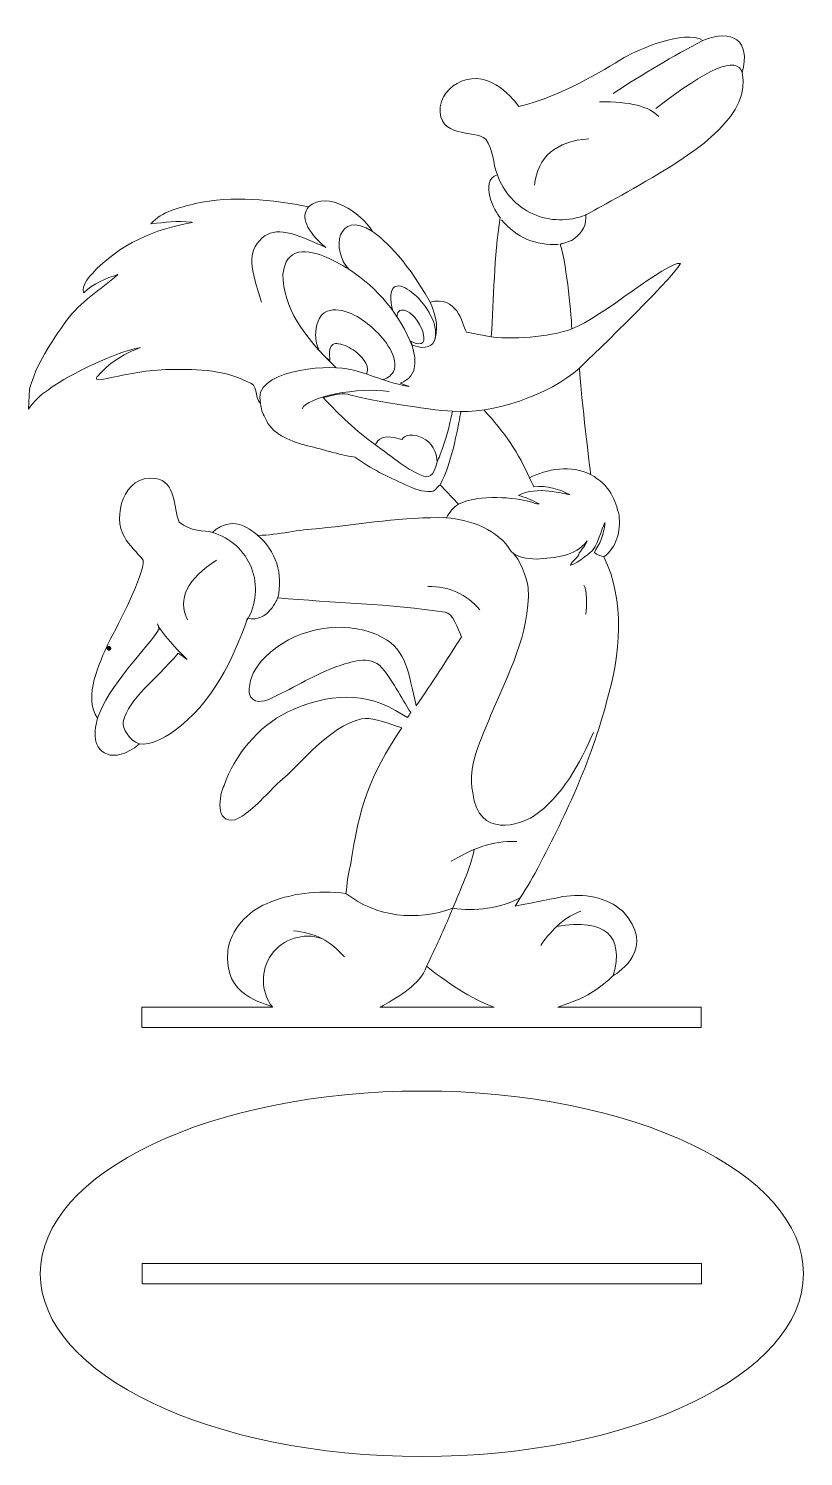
# Model space of a CAD drawing. Header units: millimetres. Extents: x -57 to 57, y -104 to 106.
import ezdxf

# ---------------------------------------------------------------- set-up
doc = ezdxf.new("R2010")
doc.units = ezdxf.units.MM
doc.header["$MEASUREMENT"] = 0
doc.layers.add('Camada 1', color=7, linetype='Continuous')

msp = doc.modelspace()

# ---------------------------------------------------------------- linework, layer by layer
at = {"layer": 'Camada 1', "color": 250, "lineweight": 9}
msp.add_open_spline([(41.9788, 103.9745), (39.1723, 105.5996), (32.5807, 102.6601), (30.4253, 101.4488), (30.4253, 101.4488), (27.072, 99.4712), (21.4317, 95.8349), (14.9052, 94.239), (14.9052, 94.239), (14.9052, 94.239), (11.5512, 99.3705), (7.1502, 98.1791), (7.1502, 98.1791), (5.3642, 97.6767), (3.6925, 96.3373), (3.3438, 94.2047), (3.3438, 94.2047), (2.9621, 89.4328), (8.3959, 90.9058), (10.0468, 89.4578), (10.0468, 89.4578), (11.2253, 87.9412), (11.0581, 85.888), (11.7649, 84.2035), (11.7649, 84.2035), (9.0255, 83.2579), (11.4397, 78.6539), (12.1694, 77.9007), (12.1694, 77.9007), (11.2253, 72.1439), (11.2932, 65.979), (10.8544, 60.353), (10.8544, 60.353), (10.8544, 60.353), (7.2166, 61.0592), (7.2166, 61.0592), (7.2166, 61.0592), (6.5105, 62.4749), (5.8809, 66.4714), (1.8615, 65.4716), (1.8615, 65.4716), (-2.0349, 72.4248), (-5.3353, 74.9383), (-6.581, 75.8474), (-6.581, 75.8474), (-8.3785, 78.7104), (-13.0947, 81.9115), (-16.0134, 79.4958), (-16.0134, 79.4958), (-21.3357, 80.5743), (-27.1403, 81.1703), (-32.6641, 79.959), (-32.6641, 79.959), (-35.0226, 79.3829), (-37.549, 78.8112), (-39.1649, 76.9944), (-39.1649, 76.9944), (-36.9751, 77.196), (-35.4264, 77.4647), (-33.203, 77.2281), (-33.203, 77.2281), (-33.203, 77.2281), (-33.0686, 77.1617), (-33.0686, 77.1617), (-33.0686, 77.1617), (-38.6589, 76.2512), (-43.746, 73.9956), (-47.8218, 69.6496), (-47.8218, 69.6496), (-48.4958, 68.8077), (-49.3041, 67.998), (-49.0682, 66.8552), (-49.0682, 66.8552), (-49.0682, 66.8552), (-48.9668, 66.8552), (-48.9668, 66.8552), (-48.9668, 66.8552), (-47.6203, 68.2689), (-45.7671, 68.9778), (-44.0154, 69.5146), (-44.0154, 69.5146), (-46.5761, 67.3255), (-49.5392, 65.5059), (-51.5939, 62.7437), (-51.5939, 62.7437), (-53.8173, 59.5426), (-56.0407, 56.3444), (-57.0184, 52.6388), (-57.0184, 52.6388), (-57.0184, 52.6388), (-57.1527, 49.7093), (-57.1527, 49.7093), (-57.1527, 49.7093), (-56.378, 50.9199), (-55.4354, 51.7969), (-54.2211, 52.5723), (-54.2211, 52.5723), (-52.3365, 54.0917), (-45.2454, 57.9131), (-40.6821, 58.8043), (-40.6821, 58.8043), (-42.8705, 57.9274), (-45.026, 56.8168), (-46.7105, 54.8643), (-46.7105, 54.8643), (-46.8777, 54.5941), (-47.3158, 54.4262), (-47.1143, 54.0867), (-47.1143, 54.0867), (-47.1143, 54.0867), (-46.138, 54.121), (-46.138, 54.121), (-46.138, 54.121), (-43.2078, 54.7271), (-40.1083, 55.436), (-37.043, 55.5368), (-37.043, 55.5368), (-33.0686, 55.6376), (-28.6555, 55.6719), (-24.9841, 53.7172), (-24.9841, 53.7172), (-23.3003, 53.515), (-24.0072, 51.4967), (-23.0652, 50.5512), (-23.0652, 50.5512), (-22.963, 49.81), (-22.7958, 49.1375), (-22.3905, 48.4629), (-22.3905, 48.4629), (-21.4479, 46.0379), (-18.8207, 45.1296), (-16.6302, 44.4549), (-16.6302, 44.4549), (-14.1374, 43.8832), (-11.6124, 43.007), (-9.1875, 42.6696), (-9.1875, 42.6696), (-6.8626, 40.9537), (-4.3026, 39.7394), (-1.7434, 38.5945), (-1.7434, 38.5945), (-0.5305, 38.0878), (0.7502, 37.4474), (2.0981, 37.6175), (2.0981, 37.6175), (2.7034, 37.6175), (2.9057, 38.3236), (3.3438, 38.5945), (3.3438, 38.5945), (3.3438, 38.5945), (6.0388, 35.7286), (6.0388, 35.7286), (6.0388, 35.7286), (5.2977, 35.2612), (4.6574, 34.4829), (4.2864, 33.744), (4.2864, 33.744), (-2.0114, 33.8776), (-8.2777, 32.8334), (-14.4068, 32.1588), (-14.4068, 32.1588), (-17.5071, 32.0259), (-20.303, 31.1832), (-23.469, 31.1489), (-23.469, 31.1489), (-23.469, 31.1489), (-24.2187, 31.9322), (-25.5902, 32.5576), (-25.5902, 32.5576), (-26.9602, 33.1829), (-28.6162, 32.9271), (-30.1327, 31.5828), (-30.1327, 31.5828), (-31.3391, 31.9472), (-33.3038, 31.6364), (-35.0226, 33.1043), (-35.0226, 33.1043), (-35.966, 35.3248), (-35.3463, 39.0033), (-38.5595, 39.535), (-38.5595, 39.535), (-43.2414, 40.1704), (-44.8402, 33.7983), (-43.0728, 30.9131), (-43.0728, 30.9131), (-42.3424, 29.6445), (-41.2482, 28.6919), (-40.2941, 27.4855), (-40.2941, 27.4855), (-40.2376, 25.127), (-43.7124, 18.587), (-45.4977, 15.15), (-45.4977, 15.15), (-46.5761, 12.7251), (-49.2476, 7.3007), (-47.0021, 4.2425), (-47.0021, 4.2425), (-47.2272, 3.4006), (-48.2649, -0.137), (-45.5313, -1.0511), (-45.5313, -1.0511), (-44.5879, -1.4549), (-42.7354, -1.174), (-40.8651, 0.4562), (-40.8651, 0.4562), (-39.147, 0.2539), (-37.4303, 1.2094), (-35.7973, 2.3172), (-35.7973, 2.3172), (-30.0369, 6.5274), (-27.1403, 12.8259), (-24.9513, 18.9564), (-24.9513, 18.9564), (-21.9782, 18.186), (-20.5252, 21.9753), (-20.5252, 21.9753), (-20.5252, 21.9753), (-12.4629, 21.1748), (-3.9317, 21.1134), (4.0849, 19.8334), (4.0849, 19.8334), (5.2362, 19.764), (5.9095, 17.3784), (6.5105, 16.1942), (6.5105, 16.1942), (4.2864, 12.7916), (2.1645, 9.4233), (-0.1596, 6.0893), (-0.1596, 6.0893), (-1.361, 10.9792), (-1.5411, 14.2045), (-5.0766, 16.0934), (-5.0766, 16.0934), (-9.7592, 18.7206), (-16.4287, 17.7772), (-20.6389, 14.7119), (-20.6389, 14.7119), (-21.9524, 13.7021), (-24.9119, 11.4273), (-24.7147, 7.9753), (-24.7147, 7.9753), (-24.3774, 6.1779), (-22.3905, 6.7639), (-21.8524, 6.9976), (-21.8524, 6.9976), (-18.6184, 8.5149), (-15.5532, 10.3688), (-12.2528, 11.7131), (-12.2528, 11.7131), (-10.2316, 12.3185), (-7.5694, 13.567), (-5.549, 12.0505), (-5.549, 12.0505), (-3.6952, 9.9622), (-2.3844, 7.3207), (-0.9701, 5.0651), (-0.9701, 5.0651), (-1.1566, 4.7743), (-1.1916, 4.6463), (-1.4267, 4.3412), (-1.4267, 4.3412), (-1.4267, 4.3412), (-3.1906, 5.3803), (-3.1906, 5.3803), (-3.1906, 5.3803), (-8.6036, 8.5907), (-14.509, 7.335), (-19.123, 5.1438), (-19.123, 5.1438), (-23.469, 2.9897), (-26.8702, -1.2527), (-28.4203, -5.6329), (-28.4203, -5.6329), (-29.0936, -6.9794), (-29.8518, -11.3919), (-26.7694, -10.685), (-26.7694, -10.685), (-24.8491, -9.811), (-23.8728, -8.6982), (-20.5374, -5.3649), (-20.5374, -5.3649), (-16.6645, -2.0602), (-13.2619, 2.7875), (-8.2098, 4.1689), (-8.2098, 4.1689), (-6.7954, 4.3362), (-5.3661, 3.8981), (-2.2758, 2.8196), (-2.2758, 2.8196), (-7.1606, -4.4216), (-8.51, -8.6325), (-9.8236, -17.4245), (-9.8236, -17.4245), (-10.2281, -18.7367), (-10.3281, -20.1525), (-10.4982, -21.5318), (-10.4982, -21.5318), (-14.6062, -21.0615), (-18.7164, -21.4968), (-22.1861, -23.0484), (-22.1861, -23.0484), (-24.947, -24.1268), (-27.4734, -26.9555), (-27.8436, -29.92), (-27.8436, -29.92), (-28.6269, -36.7917), (-22.3548, -37.5993), (-21.3092, -38.2397), (-21.3092, -38.2397), (-21.2981, -38.2537), (-21.2866, -38.2667), (-21.2754, -38.2805), (-21.2754, -38.2805), (-21.2754, -38.2805), (-40.4963, -38.2805), (-40.4963, -38.2805), (-40.4963, -38.2805), (-40.4963, -38.2805), (-40.4963, -41.2805), (-40.4963, -41.2805), (-40.4963, -41.2805), (-40.4963, -41.2805), (41.7363, -41.2805), (41.7363, -41.2805), (41.7363, -41.2805), (41.7363, -41.2805), (41.7363, -38.2805), (41.7363, -38.2805), (41.7363, -38.2805), (41.7363, -38.2805), (20.6302, -38.2805), (20.6302, -38.2805), (20.6302, -38.2805), (21.3721, -38.0175), (22.0784, -37.7365), (22.7789, -37.4957), (22.7789, -37.4957), (24.8007, -36.7395), (26.9054, -35.5181), (28.8086, -33.5906), (28.8086, -33.5906), (29.647, -33.2111), (35.2008, -29.4541), (30.1901, -24.1504), (30.1901, -24.1504), (27.866, -22.0628), (24.379, -21.4968), (21.3974, -22.0035), (21.3974, -22.0035), (18.6287, -22.5802), (16.7834, -22.9197), (14.3585, -23.3928), (14.3585, -23.3928), (15.4355, -21.7083), (16.3124, -20.2854), (17.323, -18.5666), (17.323, -18.5666), (21.6003, -10.417), (25.5747, -2.1296), (27.866, 6.8304), (27.866, 6.8304), (29.8528, 13.3969), (30.5603, 21.7194), (27.4272, 27.9829), (27.4272, 27.9829), (29.3132, 29.3637), (29.8942, 31.7843), (29.6505, 34.1134), (29.6505, 34.1134), (29.146, 36.2704), (28.3162, 38.5852), (25.4739, 40.0818), (25.4739, 40.0818), (25.3803, 40.983), (24.1267, 50.9893), (23.8244, 55.7705), (23.8244, 55.7705), (23.8244, 55.7705), (37.3755, 68.6627), (38.6784, 71.1641), (38.6784, 71.1641), (36.6459, 71.4692), (27.0963, 63.1617), (22.7124, 61.5323), (22.7124, 61.5323), (22.6102, 64.2845), (21.7683, 71.9738), (20.9936, 73.9613), (20.9936, 73.9613), (21.6675, 74.2665), (22.5437, 74.3301), (23.1498, 74.8718), (23.1498, 74.8718), (24.2275, 75.7137), (24.9015, 76.8565), (24.7671, 78.3066), (24.7671, 78.3066), (24.7671, 78.3066), (29.5362, 80.8602), (34.549, 83.7875), (34.549, 83.7875), (41.4843, 87.8355), (49.1521, 93.2299), (47.7392, 99.2568), (47.7392, 99.2568), (49.1092, 103.9745), (46.2455, 105.7133), (41.9788, 103.9745)], degree=3, knots=[0, 0, 0, 0, 0.00970874, 0.00970874, 0.00970874, 0.00970874, 0.01941748, 0.01941748, 0.01941748, 0.01941748, 0.02912621, 0.02912621, 0.02912621, 0.02912621, 0.03883495, 0.03883495, 0.03883495, 0.03883495, 0.04854369, 0.04854369, 0.04854369, 0.04854369, 0.05825243, 0.05825243, 0.05825243, 0.05825243, 0.06796117, 0.06796117, 0.06796117, 0.06796117, 0.0776699, 0.0776699, 0.0776699, 0.0776699, 0.08737864, 0.08737864, 0.08737864, 0.08737864, 0.09708738, 0.09708738, 0.09708738, 0.09708738, 0.10679612, 0.10679612, 0.10679612, 0.10679612, 0.11650485, 0.11650485, 0.11650485, 0.11650485, 0.12621359, 0.12621359, 0.12621359, 0.12621359, 0.13592233, 0.13592233, 0.13592233, 0.13592233, 0.14563107, 0.14563107, 0.14563107, 0.14563107, 0.15533981, 0.15533981, 0.15533981, 0.15533981, 0.16504854, 0.16504854, 0.16504854, 0.16504854, 0.17475728, 0.17475728, 0.17475728, 0.17475728, 0.18446602, 0.18446602, 0.18446602, 0.18446602, 0.19417476, 0.19417476, 0.19417476, 0.19417476, 0.2038835, 0.2038835, 0.2038835, 0.2038835, 0.21359223, 0.21359223, 0.21359223, 0.21359223, 0.22330097, 0.22330097, 0.22330097, 0.22330097, 0.23300971, 0.23300971, 0.23300971, 0.23300971, 0.24271845, 0.24271845, 0.24271845, 0.24271845, 0.25242718, 0.25242718, 0.25242718, 0.25242718, 0.26213592, 0.26213592, 0.26213592, 0.26213592, 0.27184466, 0.27184466, 0.27184466, 0.27184466, 0.2815534, 0.2815534, 0.2815534, 0.2815534, 0.29126214, 0.29126214, 0.29126214, 0.29126214, 0.30097087, 0.30097087, 0.30097087, 0.30097087, 0.31067961, 0.31067961, 0.31067961, 0.31067961, 0.32038835, 0.32038835, 0.32038835, 0.32038835, 0.33009709, 0.33009709, 0.33009709, 0.33009709, 0.33980583, 0.33980583, 0.33980583, 0.33980583, 0.34951456, 0.34951456, 0.34951456, 0.34951456, 0.3592233, 0.3592233, 0.3592233, 0.3592233, 0.36893204, 0.36893204, 0.36893204, 0.36893204, 0.37864078, 0.37864078, 0.37864078, 0.37864078, 0.38834951, 0.38834951, 0.38834951, 0.38834951, 0.39805825, 0.39805825, 0.39805825, 0.39805825, 0.40776699, 0.40776699, 0.40776699, 0.40776699, 0.41747573, 0.41747573, 0.41747573, 0.41747573, 0.42718447, 0.42718447, 0.42718447, 0.42718447, 0.4368932, 0.4368932, 0.4368932, 0.4368932, 0.44660194, 0.44660194, 0.44660194, 0.44660194, 0.45631068, 0.45631068, 0.45631068, 0.45631068, 0.46601942, 0.46601942, 0.46601942, 0.46601942, 0.47572816, 0.47572816, 0.47572816, 0.47572816, 0.48543689, 0.48543689, 0.48543689, 0.48543689, 0.49514563, 0.49514563, 0.49514563, 0.49514563, 0.50485437, 0.50485437, 0.50485437, 0.50485437, 0.51456311, 0.51456311, 0.51456311, 0.51456311, 0.52427184, 0.52427184, 0.52427184, 0.52427184, 0.53398058, 0.53398058, 0.53398058, 0.53398058, 0.54368932, 0.54368932, 0.54368932, 0.54368932, 0.55339806, 0.55339806, 0.55339806, 0.55339806, 0.5631068, 0.5631068, 0.5631068, 0.5631068, 0.57281553, 0.57281553, 0.57281553, 0.57281553, 0.58252427, 0.58252427, 0.58252427, 0.58252427, 0.59223301, 0.59223301, 0.59223301, 0.59223301, 0.60194175, 0.60194175, 0.60194175, 0.60194175, 0.61165049, 0.61165049, 0.61165049, 0.61165049, 0.62135922, 0.62135922, 0.62135922, 0.62135922, 0.63106796, 0.63106796, 0.63106796, 0.63106796, 0.6407767, 0.6407767, 0.6407767, 0.6407767, 0.65048544, 0.65048544, 0.65048544, 0.65048544, 0.66019417, 0.66019417, 0.66019417, 0.66019417, 0.66990291, 0.66990291, 0.66990291, 0.66990291, 0.67961165, 0.67961165, 0.67961165, 0.67961165, 0.68932039, 0.68932039, 0.68932039, 0.68932039, 0.69902913, 0.69902913, 0.69902913, 0.69902913, 0.70873786, 0.70873786, 0.70873786, 0.70873786, 0.7184466, 0.7184466, 0.7184466, 0.7184466, 0.72815534, 0.72815534, 0.72815534, 0.72815534, 0.73786408, 0.73786408, 0.73786408, 0.73786408, 0.74757282, 0.74757282, 0.74757282, 0.74757282, 0.75728155, 0.75728155, 0.75728155, 0.75728155, 0.76699029, 0.76699029, 0.76699029, 0.76699029, 0.77669903, 0.77669903, 0.77669903, 0.77669903, 0.78640777, 0.78640777, 0.78640777, 0.78640777, 0.7961165, 0.7961165, 0.7961165, 0.7961165, 0.80582524, 0.80582524, 0.80582524, 0.80582524, 0.81553398, 0.81553398, 0.81553398, 0.81553398, 0.82524272, 0.82524272, 0.82524272, 0.82524272, 0.83495146, 0.83495146, 0.83495146, 0.83495146, 0.84466019, 0.84466019, 0.84466019, 0.84466019, 0.85436893, 0.85436893, 0.85436893, 0.85436893, 0.86407767, 0.86407767, 0.86407767, 0.86407767, 0.87378641, 0.87378641, 0.87378641, 0.87378641, 0.88349515, 0.88349515, 0.88349515, 0.88349515, 0.89320388, 0.89320388, 0.89320388, 0.89320388, 0.90291262, 0.90291262, 0.90291262, 0.90291262, 0.91262136, 0.91262136, 0.91262136, 0.91262136, 0.9223301, 0.9223301, 0.9223301, 0.9223301, 0.93203883, 0.93203883, 0.93203883, 0.93203883, 0.94174757, 0.94174757, 0.94174757, 0.94174757, 0.95145631, 0.95145631, 0.95145631, 0.95145631, 0.96116505, 0.96116505, 0.96116505, 0.96116505, 0.97087379, 0.97087379, 0.97087379, 0.97087379, 0.98058252, 0.98058252, 0.98058252, 0.98058252, 1, 1, 1, 1], dxfattribs=at)
at = {"layer": 'Camada 1', "color": 240, "lineweight": 9}
for points in [[(28.7744, 96.1599), (33.1955, 99.043), (37.5972, 101.648), (41.9789, 103.9743)], [(35.0737, 93.9337), (42.7486, 99.9556), (46.9703, 101.7295), (47.7393, 99.2566)], [(26.7876, 94.9457), (31.2451, 94.9857), (34.1417, 94.256), (35.4775, 92.7573)], [(17.2209, 82.6524), (17.7054, 86.8662), (20.3662, 89.1453), (25.2039, 89.4898)], [(12.3703, 77.5653), (14.6373, 74.9488), (17.4217, 73.7474), (20.7242, 73.9611)], [(-10.0629, 70.322), (-5.7291, 67.4625), (-2.6138, 63.6611), (-0.7163, 58.917)], [(1.8615, 65.4716), (2.9031, 63.2294), (3.1025, 61.3038), (2.4597, 59.6947)], [(22.7124, 61.5323), (20.3239, 60.5624), (14.9431, 59.8549), (10.8544, 60.353)], [(5.1619, 49.4062), (10.9751, 48.9131), (19.3763, 51.7647), (23.8244, 55.7705)], [(-16.9368, 49.7879), (-16.285, 51.4945), (-8.6036, 53.0547), (-4.134, 52.3043)], [(3.3438, 38.5945), (5.1126, 41.6584), (6.171, 48.1484), (6.3797, 49.2805)], [(9.7781, 49.6097), (12.8084, 46.3665), (15.0368, 43.0282), (16.4633, 39.5941)], [(-23.4689, 31.1487), (-20.8082, 28.9096), (-19.6647, 25.3448), (-20.5252, 21.975)], [(-29.5316, 27.4781), (-33.8333, 24.7594), (-35.2591, 21.8399), (-33.809, 18.7203)], [(1.5586, 23.6367), (4.701, 23.6602), (7.2382, 22.516), (9.1707, 20.2026)], [(24.4977, 23.8413), (24.9258, 23.1524), (24.9694, 20.7124), (24.7671, 19.5625)], [(4.9604, -16.7842), (7.857, -15.1318), (10.9559, -13.6817), (14.6279, -13.9183)], [(5.1977, -23.7254), (6.3269, -20.9024), (7.8142, -17.845), (8.3516, -15.0778)], [(-10.4982, -21.5318), (-6.0493, -25.0173), (-0.0395, -25.6677), (5.1977, -23.7251)], [(18.1305, -29.2124), (19.9158, -26.5695), (21.8912, -24.8857), (24.0581, -24.1603)], [(-18.2283, -27.0439), (-15.1795, -27.2676), (-12.6759, -28.5476), (-10.7177, -30.8825)], [(28.8087, -33.5909), (30.4325, -27.6734), (27.6588, -25.2699), (20.4891, -26.3819)]]:
    msp.add_open_spline(points, degree=3, dxfattribs=at)
for points, knots in [([(11.765, 84.2033), (12.6405, 81.6468), (14.5322, 79.5642), (16.9936, 78.4486), (16.9936, 78.4486), (19.4542, 77.3323), (22.2672, 77.2808), (24.7672, 78.3064)], [0, 0, 0, 0, 0.33333333, 0.33333333, 0.33333333, 0.33333333, 1, 1, 1, 1]), ([(-6.581, 75.8474), (-11.8247, 79.26), (-12.7009, 72.9858), (-10.063, 70.3222), (-10.063, 70.3222), (-12.3864, 71.6365), (-15.3388, 73.4339), (-17.9109, 72.6806), (-17.9109, 72.6806), (-19.1909, 72.1439), (-19.629, 70.7946), (-19.7634, 69.5489), (-19.7634, 69.5489), (-19.6955, 64.6297), (-16.8789, 60.5181), (-11.9162, 55.8155)], [0, 0, 0, 0, 0.2, 0.2, 0.2, 0.2, 0.4, 0.4, 0.4, 0.4, 0.6, 0.6, 0.6, 0.6, 1, 1, 1, 1]), ([(-22.8951, 65.4714), (-24.4831, 70.467), (-25.182, 72.7347), (-22.8, 74.9109), (-22.8, 74.9109), (-20.9068, 76.6405), (-18.091, 75.6921), (-13.4641, 73.488)], [0, 0, 0, 0, 0.33333333, 0.33333333, 0.33333333, 0.33333333, 1, 1, 1, 1]), ([(-2.9673, 63.2668), (-2.9961, 63.546), (-3.002, 64.4092), (-1.9449, 64.2602), (-1.9449, 64.2602), (0.2671, 63.945), (2.7935, 57.7159), (-0.9343, 59.7148), (-0.9343, 59.7148), (-0.88, 59.5233), (-0.8257, 59.331), (-0.7742, 59.1388), (-0.7742, 59.1388), (3.5239, 57.6022), (3.0093, 61.7145), (1.9516, 63.4969), (1.9516, 63.4969), (0.8138, 65.7968), (-1.6419, 68.0445), (-2.989, 67.8301), (-2.989, 67.8301), (-4.0914, 67.8231), (-4.0857, 65.5612), (-3.582, 64.1632)], [0, 0, 0, 0, 0.14285714, 0.14285714, 0.14285714, 0.14285714, 0.28571429, 0.28571429, 0.28571429, 0.28571429, 0.42857143, 0.42857143, 0.42857143, 0.42857143, 0.57142857, 0.57142857, 0.57142857, 0.57142857, 0.71428571, 0.71428571, 0.71428571, 0.71428571, 1, 1, 1, 1]), ([(-14.3833, 58.305), (-14.7789, 58.9967), (-14.9385, 59.8645), (-14.951, 60.6125), (-14.951, 60.6125), (-14.9718, 61.852), (-14.5728, 63.6469), (-13.2484, 64.1138), (-13.2484, 64.1138), (-11.073, 64.9607), (-8.2409, 63.1339), (-6.6765, 61.757), (-6.6765, 61.757), (-5.2162, 60.4717), (-2.8287, 57.7306), (-3.3549, 55.5971), (-3.3549, 55.5971), (-3.3549, 55.5971), (-3.3605, 55.5744), (-3.3605, 55.5744), (-3.3605, 55.5744), (-3.3605, 55.5744), (-3.3682, 55.5523), (-3.3682, 55.5523), (-3.3682, 55.5523), (-3.6373, 54.7801), (-4.3389, 54.2619), (-5.1115, 54.0631)], [0, 0, 0, 0, 0.125, 0.125, 0.125, 0.125, 0.25, 0.25, 0.25, 0.25, 0.375, 0.375, 0.375, 0.375, 0.5, 0.5, 0.5, 0.5, 0.625, 0.625, 0.625, 0.625, 0.75, 0.75, 0.75, 0.75, 1, 1, 1, 1]), ([(-0.7164, 58.9172), (-0.3268, 57.4157), (0.3414, 54.5591), (-2.5174, 53.55), (-2.5174, 53.55), (-2.1136, 53.4142), (-1.7098, 53.2126), (-1.2717, 53.1119), (-1.2717, 53.1119), (-1.2717, 53.1119), (-1.2717, 53.0425), (-1.2717, 53.0425), (-1.2717, 53.0425), (-5.4904, 53.8959), (-7.588, 55.1652), (-10.3817, 55.6676), (-10.3817, 55.6676), (-13.5628, 56.24), (-24.4088, 55.4839), (-23.0652, 50.5512)], [0, 0, 0, 0, 0.16666667, 0.16666667, 0.16666667, 0.16666667, 0.33333333, 0.33333333, 0.33333333, 0.33333333, 0.5, 0.5, 0.5, 0.5, 0.66666667, 0.66666667, 0.66666667, 0.66666667, 1, 1, 1, 1]), ([(-7.4733, 54.8717), (-7.4733, 54.8717), (-7.3867, 55.141), (-7.3867, 55.141), (-7.3867, 55.141), (-7.0214, 56.2763), (-8.3564, 57.6382), (-9.1631, 58.245), (-9.1631, 58.245), (-9.8336, 58.7493), (-10.7432, 59.2379), (-11.5861, 59.3422), (-11.5861, 59.3422), (-11.5861, 59.3422), (-11.6091, 59.345), (-11.6091, 59.345), (-11.6091, 59.345), (-11.6091, 59.345), (-11.6317, 59.35), (-11.6317, 59.35), (-11.6317, 59.35), (-11.8733, 59.4029), (-12.2018, 59.3476), (-12.4135, 59.2227), (-12.4135, 59.2227), (-12.8518, 58.9644), (-12.9269, 58.3939), (-12.9138, 57.9315), (-12.9138, 57.9315), (-12.9138, 57.9315), (-12.8838, 56.8732), (-12.8838, 56.8732), (-12.8838, 56.8732), (-12.8838, 56.8732), (-13.4116, 57.2828), (-13.4116, 57.2828)], [0, 0, 0, 0, 0.1, 0.1, 0.1, 0.1, 0.2, 0.2, 0.2, 0.2, 0.3, 0.3, 0.3, 0.3, 0.4, 0.4, 0.4, 0.4, 0.5, 0.5, 0.5, 0.5, 0.6, 0.6, 0.6, 0.6, 0.7, 0.7, 0.7, 0.7, 0.8, 0.8, 0.8, 0.8, 1, 1, 1, 1]), ([(-10.2388, 51.9248), (-8.2098, 51.2008), (1.7943, 49.5756), (5.1619, 49.4062), (5.1619, 49.4062), (4.2328, 44.7308), (2.9057, 41.9285), (2.9057, 41.9285), (2.9057, 41.9285), (2.8492, 43.4008), (2.1974, 44.8237), (0.7166, 45.4984), (0.7166, 45.4984), (-1.4732, 46.4882), (-2.0457, 45.464), (-2.2808, 45.2625), (-2.2808, 45.2625), (-5.6834, 46.4296), (-6.1551, 44.4892), (-6.1551, 44.4892), (-6.1551, 44.4892), (-9.0188, 46.4417), (-11.4437, 48.8667), (-13.8344, 51.4274), (-13.8344, 51.4274), (-12.3078, 51.7626), (-11.4695, 52.0727), (-10.2388, 51.9248)], [0, 0, 0, 0, 0.125, 0.125, 0.125, 0.125, 0.25, 0.25, 0.25, 0.25, 0.375, 0.375, 0.375, 0.375, 0.5, 0.5, 0.5, 0.5, 0.625, 0.625, 0.625, 0.625, 0.75, 0.75, 0.75, 0.75, 1, 1, 1, 1]), ([(2.9057, 41.9285), (2.6369, 41.1738), (2.4347, 39.6458), (1.1711, 39.7687), (1.1711, 39.7687), (-1.5082, 40.6985), (-3.505, 42.5853), (-6.4224, 44.6736)], [0, 0, 0, 0, 0.33333333, 0.33333333, 0.33333333, 0.33333333, 1, 1, 1, 1]), ([(6.0388, 35.7286), (9.0962, 37.2452), (14.5521, 36.6827), (16.446, 36.1353), (16.446, 36.1353), (16.9177, 35.9995), (17.4573, 35.6972), (17.9283, 35.7629), (17.9283, 35.7629), (16.9856, 36.2704), (15.9415, 36.7749), (14.863, 37.0093), (14.863, 37.0093), (17.4745, 38.5009), (21.6675, 37.2109), (22.4079, 37.1473), (22.4079, 37.1473), (20.9264, 37.8855), (19.0068, 38.5602), (17.12, 38.2893), (17.12, 38.2893), (16.9513, 38.7625), (16.7012, 39.1291), (16.4632, 39.5944), (16.4632, 39.5944), (19.0032, 40.9494), (22.6795, 41.5847), (25.4739, 40.0818)], [0, 0, 0, 0, 0.125, 0.125, 0.125, 0.125, 0.25, 0.25, 0.25, 0.25, 0.375, 0.375, 0.375, 0.375, 0.5, 0.5, 0.5, 0.5, 0.625, 0.625, 0.625, 0.625, 0.75, 0.75, 0.75, 0.75, 1, 1, 1, 1]), ([(27.4272, 27.9829), (27.0898, 28.0472), (26.2829, 28.3202), (26.0464, 28.6233), (26.0464, 28.6233), (26.2479, 29.2286), (26.8547, 29.8346), (27.0234, 30.5436), (27.0234, 30.5436), (27.2585, 31.3512), (27.5615, 32.1245), (27.5615, 33.035), (27.5615, 33.035), (26.9562, 31.7893), (26.8633, 30.5851), (25.7434, 28.9284), (25.7434, 28.9284), (25.7434, 28.9284), (23.6208, 26.9638), (22.5094, 26.7715), (22.5094, 26.7715), (22.7453, 27.4783), (23.6886, 27.7806), (23.7894, 28.5882), (23.7894, 28.5882), (24.2611, 29.13), (24.6992, 29.7682), (24.9694, 30.3413), (24.9694, 30.3413), (23.1841, 27.9829), (20.2525, 27.8843), (17.4902, 27.6477), (17.4902, 27.6477), (16.1101, 27.712), (14.7287, 27.8843), (13.786, 28.7905), (13.786, 28.7905), (12.0007, 31.9251), (7.7898, 33.4731), (4.2864, 33.744)], [0, 0, 0, 0, 0.09090909, 0.09090909, 0.09090909, 0.09090909, 0.18181818, 0.18181818, 0.18181818, 0.18181818, 0.27272727, 0.27272727, 0.27272727, 0.27272727, 0.36363636, 0.36363636, 0.36363636, 0.36363636, 0.45454545, 0.45454545, 0.45454545, 0.45454545, 0.54545455, 0.54545455, 0.54545455, 0.54545455, 0.63636364, 0.63636364, 0.63636364, 0.63636364, 0.72727273, 0.72727273, 0.72727273, 0.72727273, 0.81818182, 0.81818182, 0.81818182, 0.81818182, 1, 1, 1, 1]), ([(-30.1327, 31.5825), (-27.5062, 30.8292), (-25.3822, 28.8924), (-24.3902, 26.3467), (-24.3902, 26.3467), (-23.3989, 23.801), (-23.6526, 20.938), (-25.077, 18.6067)], [0, 0, 0, 0, 0.33333333, 0.33333333, 0.33333333, 0.33333333, 1, 1, 1, 1]), ([(25.912, 2.15), (23.8902, -2.3654), (21.3974, -7.2503), (17.0199, -10.2148), (17.0199, -10.2148), (15.2668, -11.3576), (8.884, -13.5831), (8.16, -6.7114), (8.16, -6.7114), (7.2845, -2.5327), (9.44, 1.1037), (10.8215, 4.74), (10.8215, 4.74), (13.28, 10.7033), (16.5818, 16.5637), (16.3124, 23.4375), (16.3124, 23.4375), (16.1437, 24.9198), (14.9731, 27.8007), (14.0176, 28.5889)], [0, 0, 0, 0, 0.16666667, 0.16666667, 0.16666667, 0.16666667, 0.33333333, 0.33333333, 0.33333333, 0.33333333, 0.5, 0.5, 0.5, 0.5, 0.66666667, 0.66666667, 0.66666667, 0.66666667, 1, 1, 1, 1]), ([(-40.8651, 0.4562), (-42.4438, 1.0222), (-43.3351, 2.746), (-43.24, 3.7187), (-43.24, 3.7187), (-42.3345, 7.3143), (-38.6267, 9.6434), (-35.1598, 13.8129), (-35.1598, 13.8129), (-35.1255, 13.8536), (-33.8734, 12.8559), (-33.8383, 12.8981), (-33.8383, 12.8981), (-34.5409, 13.4891), (-37.4761, 16.5608), (-38.2086, 18.1124), (-38.2086, 18.1124), (-38.2344, 18.0331), (-37.9142, 17.4349), (-37.9528, 17.3734), (-37.9528, 17.3734), (-39.6123, 14.6862), (-45.6513, 8.7515), (-47.0021, 4.2425)], [0, 0, 0, 0, 0.14285714, 0.14285714, 0.14285714, 0.14285714, 0.28571429, 0.28571429, 0.28571429, 0.28571429, 0.42857143, 0.42857143, 0.42857143, 0.42857143, 0.57142857, 0.57142857, 0.57142857, 0.57142857, 0.71428571, 0.71428571, 0.71428571, 0.71428571, 1, 1, 1, 1]), ([(-45.3314, 14.7782), (-45.2897, 14.7782), (-45.249, 14.7675), (-45.2093, 14.746), (-45.2093, 14.746), (-45.1696, 14.7247), (-45.1386, 14.694), (-45.1164, 14.6542), (-45.1164, 14.6542), (-45.0943, 14.6143), (-45.0832, 14.5728), (-45.0832, 14.5296), (-45.0832, 14.5296), (-45.0832, 14.4868), (-45.0941, 14.4455), (-45.116, 14.4061), (-45.116, 14.4061), (-45.1378, 14.3665), (-45.1684, 14.3358), (-45.2078, 14.314), (-45.2078, 14.314), (-45.2472, 14.2921), (-45.2885, 14.2812), (-45.3314, 14.2812), (-45.3314, 14.2812), (-45.3745, 14.2812), (-45.4157, 14.2921), (-45.4552, 14.314), (-45.4552, 14.314), (-45.4946, 14.3358), (-45.5253, 14.3665), (-45.5472, 14.4061), (-45.5472, 14.4061), (-45.5691, 14.4455), (-45.5801, 14.4868), (-45.5801, 14.5296), (-45.5801, 14.5296), (-45.5801, 14.5728), (-45.569, 14.6143), (-45.5467, 14.6542), (-45.5467, 14.6542), (-45.5244, 14.694), (-45.4934, 14.7247), (-45.4537, 14.746), (-45.4537, 14.746), (-45.4139, 14.7675), (-45.3732, 14.7782), (-45.3314, 14.7782)], [0, 0, 0, 0, 0.07692308, 0.07692308, 0.07692308, 0.07692308, 0.15384615, 0.15384615, 0.15384615, 0.15384615, 0.23076923, 0.23076923, 0.23076923, 0.23076923, 0.30769231, 0.30769231, 0.30769231, 0.30769231, 0.38461538, 0.38461538, 0.38461538, 0.38461538, 0.46153846, 0.46153846, 0.46153846, 0.46153846, 0.53846154, 0.53846154, 0.53846154, 0.53846154, 0.61538462, 0.61538462, 0.61538462, 0.61538462, 0.69230769, 0.69230769, 0.69230769, 0.69230769, 0.76923077, 0.76923077, 0.76923077, 0.76923077, 0.84615385, 0.84615385, 0.84615385, 0.84615385, 1, 1, 1, 1]), ([(-45.3314, 14.7371), (-45.3664, 14.7371), (-45.4004, 14.7281), (-45.4335, 14.7102), (-45.4335, 14.7102), (-45.4665, 14.6923), (-45.4924, 14.6667), (-45.511, 14.6334), (-45.511, 14.6334), (-45.5297, 14.6002), (-45.539, 14.5656), (-45.539, 14.5296), (-45.539, 14.5296), (-45.539, 14.4937), (-45.5298, 14.4595), (-45.5115, 14.4267), (-45.5115, 14.4267), (-45.4931, 14.3938), (-45.4675, 14.3682), (-45.4346, 14.3499), (-45.4346, 14.3499), (-45.4017, 14.3316), (-45.3673, 14.3224), (-45.3314, 14.3224), (-45.3314, 14.3224), (-45.2957, 14.3224), (-45.2613, 14.3316), (-45.2284, 14.3499), (-45.2284, 14.3499), (-45.1954, 14.3682), (-45.1698, 14.3938), (-45.1516, 14.4267), (-45.1516, 14.4267), (-45.1334, 14.4595), (-45.1243, 14.4937), (-45.1243, 14.5296), (-45.1243, 14.5296), (-45.1243, 14.5656), (-45.1336, 14.6002), (-45.1522, 14.6334), (-45.1522, 14.6334), (-45.1707, 14.6667), (-45.1966, 14.6923), (-45.2297, 14.7102), (-45.2297, 14.7102), (-45.2629, 14.7281), (-45.2968, 14.7371), (-45.3314, 14.7371)], [0, 0, 0, 0, 0.07692308, 0.07692308, 0.07692308, 0.07692308, 0.15384615, 0.15384615, 0.15384615, 0.15384615, 0.23076923, 0.23076923, 0.23076923, 0.23076923, 0.30769231, 0.30769231, 0.30769231, 0.30769231, 0.38461538, 0.38461538, 0.38461538, 0.38461538, 0.46153846, 0.46153846, 0.46153846, 0.46153846, 0.53846154, 0.53846154, 0.53846154, 0.53846154, 0.61538462, 0.61538462, 0.61538462, 0.61538462, 0.69230769, 0.69230769, 0.69230769, 0.69230769, 0.76923077, 0.76923077, 0.76923077, 0.76923077, 0.84615385, 0.84615385, 0.84615385, 0.84615385, 1, 1, 1, 1]), ([(-45.4405, 14.3925), (-45.4405, 14.3925), (-45.4405, 14.6595), (-45.4405, 14.6595), (-45.4405, 14.6595), (-45.4405, 14.6595), (-45.3486, 14.6595), (-45.3486, 14.6595), (-45.3486, 14.6595), (-45.3171, 14.6595), (-45.2944, 14.657), (-45.2804, 14.6521), (-45.2804, 14.6521), (-45.2662, 14.6472), (-45.2551, 14.6386), (-45.2467, 14.6262), (-45.2467, 14.6262), (-45.2384, 14.614), (-45.2342, 14.601), (-45.2342, 14.5871), (-45.2342, 14.5871), (-45.2342, 14.5677), (-45.2412, 14.5506), (-45.2552, 14.5362), (-45.2552, 14.5362), (-45.2692, 14.5217), (-45.2877, 14.5136), (-45.3109, 14.5118), (-45.3109, 14.5118), (-45.3014, 14.5079), (-45.2938, 14.5032), (-45.2882, 14.4977), (-45.2882, 14.4977), (-45.2774, 14.4872), (-45.2642, 14.4696), (-45.2486, 14.4447), (-45.2486, 14.4447), (-45.2486, 14.4447), (-45.216, 14.3925), (-45.216, 14.3925), (-45.216, 14.3925), (-45.216, 14.3925), (-45.2684, 14.3925), (-45.2684, 14.3925), (-45.2684, 14.3925), (-45.2684, 14.3925), (-45.2922, 14.4345), (-45.2922, 14.4345), (-45.2922, 14.4345), (-45.3109, 14.4677), (-45.326, 14.4885), (-45.3375, 14.4968), (-45.3375, 14.4968), (-45.3454, 14.5029), (-45.3568, 14.5059), (-45.372, 14.5058), (-45.372, 14.5058), (-45.372, 14.5058), (-45.3974, 14.5058), (-45.3974, 14.5058), (-45.3974, 14.5058), (-45.3974, 14.5058), (-45.3974, 14.3925), (-45.3974, 14.3925), (-45.3974, 14.3925), (-45.3974, 14.3925), (-45.4405, 14.3925), (-45.4405, 14.3925)], [0, 0, 0, 0, 0.05555556, 0.05555556, 0.05555556, 0.05555556, 0.11111111, 0.11111111, 0.11111111, 0.11111111, 0.16666667, 0.16666667, 0.16666667, 0.16666667, 0.22222222, 0.22222222, 0.22222222, 0.22222222, 0.27777778, 0.27777778, 0.27777778, 0.27777778, 0.33333333, 0.33333333, 0.33333333, 0.33333333, 0.38888889, 0.38888889, 0.38888889, 0.38888889, 0.44444444, 0.44444444, 0.44444444, 0.44444444, 0.5, 0.5, 0.5, 0.5, 0.55555556, 0.55555556, 0.55555556, 0.55555556, 0.61111111, 0.61111111, 0.61111111, 0.61111111, 0.66666667, 0.66666667, 0.66666667, 0.66666667, 0.72222222, 0.72222222, 0.72222222, 0.72222222, 0.77777778, 0.77777778, 0.77777778, 0.77777778, 0.83333333, 0.83333333, 0.83333333, 0.83333333, 0.88888889, 0.88888889, 0.88888889, 0.88888889, 1, 1, 1, 1]), ([(-45.3974, 14.5429), (-45.3974, 14.5429), (-45.345, 14.5429), (-45.345, 14.5429), (-45.345, 14.5429), (-45.32, 14.5429), (-45.3029, 14.5466), (-45.2938, 14.554), (-45.2938, 14.554), (-45.2847, 14.5614), (-45.2801, 14.5713), (-45.2801, 14.5834), (-45.2801, 14.5834), (-45.2801, 14.5913), (-45.2823, 14.5984), (-45.2867, 14.6046), (-45.2867, 14.6046), (-45.2911, 14.6109), (-45.2971, 14.6155), (-45.3049, 14.6185), (-45.3049, 14.6185), (-45.3128, 14.6215), (-45.3272, 14.6231), (-45.3483, 14.6231), (-45.3483, 14.6231), (-45.3483, 14.6231), (-45.3974, 14.6231), (-45.3974, 14.6231), (-45.3974, 14.6231), (-45.3974, 14.6231), (-45.3974, 14.5429), (-45.3974, 14.5429)], [0, 0, 0, 0, 0.11111111, 0.11111111, 0.11111111, 0.11111111, 0.22222222, 0.22222222, 0.22222222, 0.22222222, 0.33333333, 0.33333333, 0.33333333, 0.33333333, 0.44444444, 0.44444444, 0.44444444, 0.44444444, 0.55555556, 0.55555556, 0.55555556, 0.55555556, 0.66666667, 0.66666667, 0.66666667, 0.66666667, 0.77777778, 0.77777778, 0.77777778, 0.77777778, 1, 1, 1, 1]), ([(15.169, -22.1138), (12.4032, -23.7369), (8.3638, -24.2379), (5.1977, -23.7254), (5.1977, -23.7254), (3.4139, -27.9428), (3.4496, -27.9113), (1.3513, -32.2423)], [0, 0, 0, 0, 0.33333333, 0.33333333, 0.33333333, 0.33333333, 1, 1, 1, 1]), ([(-21.3092, -38.2397), (-23.0416, -35.972), (-23.0866, -32.8374), (-21.4206, -30.5204), (-21.4206, -30.5204), (-19.754, -28.2034), (-16.7688, -27.2493), (-14.0673, -28.1698)], [0, 0, 0, 0, 0.33333333, 0.33333333, 0.33333333, 0.33333333, 1, 1, 1, 1]), ([(-5.5186, -38.2805), (-5.3513, -38.1972), (-5.1913, -38.1161), (-5.0409, -38.0381), (-5.0409, -38.0381), (-2.7339, -36.6638), (0.3735, -35.0736), (1.3512, -32.242), (1.3512, -32.242), (5.3995, -35.4755), (8.6193, -37.3178), (11.2744, -38.2805), (11.2744, -38.2805), (11.2744, -38.2805), (-5.5186, -38.2805), (-5.5186, -38.2805)], [0, 0, 0, 0, 0.2, 0.2, 0.2, 0.2, 0.4, 0.4, 0.4, 0.4, 0.6, 0.6, 0.6, 0.6, 1, 1, 1, 1])]:
    msp.add_open_spline(points, degree=3, knots=knots, dxfattribs=at)
at = {"layer": 'Camada 1', "color": 240, "lineweight": 20}
msp.add_open_spline([(-16.0134, 79.4958), (-17.1969, 77.9968), (-16.3472, 75.9942), (-13.4641, 73.488)], degree=3, dxfattribs=at)
at = {"layer": 'Camada 1'}
for points, knots in [([(-45.3314, 14.7782), (-45.2897, 14.7782), (-45.249, 14.7675), (-45.2093, 14.746), (-45.2093, 14.746), (-45.1696, 14.7247), (-45.1386, 14.694), (-45.1164, 14.6542), (-45.1164, 14.6542), (-45.0943, 14.6143), (-45.0832, 14.5728), (-45.0832, 14.5296), (-45.0832, 14.5296), (-45.0832, 14.4868), (-45.0941, 14.4455), (-45.116, 14.4061), (-45.116, 14.4061), (-45.1378, 14.3665), (-45.1684, 14.3358), (-45.2078, 14.314), (-45.2078, 14.314), (-45.2472, 14.2921), (-45.2885, 14.2812), (-45.3314, 14.2812), (-45.3314, 14.2812), (-45.3745, 14.2812), (-45.4157, 14.2921), (-45.4552, 14.314), (-45.4552, 14.314), (-45.4946, 14.3358), (-45.5253, 14.3665), (-45.5472, 14.4061), (-45.5472, 14.4061), (-45.5691, 14.4455), (-45.5801, 14.4868), (-45.5801, 14.5296), (-45.5801, 14.5296), (-45.5801, 14.5728), (-45.569, 14.6143), (-45.5467, 14.6542), (-45.5467, 14.6542), (-45.5244, 14.694), (-45.4934, 14.7247), (-45.4537, 14.746), (-45.4537, 14.746), (-45.4139, 14.7675), (-45.3732, 14.7782), (-45.3314, 14.7782)], [0, 0, 0, 0, 0.07692308, 0.07692308, 0.07692308, 0.07692308, 0.15384615, 0.15384615, 0.15384615, 0.15384615, 0.23076923, 0.23076923, 0.23076923, 0.23076923, 0.30769231, 0.30769231, 0.30769231, 0.30769231, 0.38461538, 0.38461538, 0.38461538, 0.38461538, 0.46153846, 0.46153846, 0.46153846, 0.46153846, 0.53846154, 0.53846154, 0.53846154, 0.53846154, 0.61538462, 0.61538462, 0.61538462, 0.61538462, 0.69230769, 0.69230769, 0.69230769, 0.69230769, 0.76923077, 0.76923077, 0.76923077, 0.76923077, 0.84615385, 0.84615385, 0.84615385, 0.84615385, 1, 1, 1, 1]), ([(-45.3314, 14.7371), (-45.3664, 14.7371), (-45.4004, 14.7281), (-45.4335, 14.7102), (-45.4335, 14.7102), (-45.4665, 14.6923), (-45.4924, 14.6667), (-45.511, 14.6334), (-45.511, 14.6334), (-45.5297, 14.6002), (-45.539, 14.5656), (-45.539, 14.5296), (-45.539, 14.5296), (-45.539, 14.4937), (-45.5298, 14.4595), (-45.5115, 14.4267), (-45.5115, 14.4267), (-45.4931, 14.3938), (-45.4675, 14.3682), (-45.4346, 14.3499), (-45.4346, 14.3499), (-45.4017, 14.3316), (-45.3673, 14.3224), (-45.3314, 14.3224), (-45.3314, 14.3224), (-45.2957, 14.3224), (-45.2613, 14.3316), (-45.2284, 14.3499), (-45.2284, 14.3499), (-45.1954, 14.3682), (-45.1698, 14.3938), (-45.1516, 14.4267), (-45.1516, 14.4267), (-45.1334, 14.4595), (-45.1243, 14.4937), (-45.1243, 14.5296), (-45.1243, 14.5296), (-45.1243, 14.5656), (-45.1336, 14.6002), (-45.1522, 14.6334), (-45.1522, 14.6334), (-45.1707, 14.6667), (-45.1966, 14.6923), (-45.2297, 14.7102), (-45.2297, 14.7102), (-45.2629, 14.7281), (-45.2968, 14.7371), (-45.3314, 14.7371)], [0, 0, 0, 0, 0.07692308, 0.07692308, 0.07692308, 0.07692308, 0.15384615, 0.15384615, 0.15384615, 0.15384615, 0.23076923, 0.23076923, 0.23076923, 0.23076923, 0.30769231, 0.30769231, 0.30769231, 0.30769231, 0.38461538, 0.38461538, 0.38461538, 0.38461538, 0.46153846, 0.46153846, 0.46153846, 0.46153846, 0.53846154, 0.53846154, 0.53846154, 0.53846154, 0.61538462, 0.61538462, 0.61538462, 0.61538462, 0.69230769, 0.69230769, 0.69230769, 0.69230769, 0.76923077, 0.76923077, 0.76923077, 0.76923077, 0.84615385, 0.84615385, 0.84615385, 0.84615385, 1, 1, 1, 1]), ([(-45.4405, 14.3925), (-45.4405, 14.3925), (-45.4405, 14.6595), (-45.4405, 14.6595), (-45.4405, 14.6595), (-45.4405, 14.6595), (-45.3486, 14.6595), (-45.3486, 14.6595), (-45.3486, 14.6595), (-45.3171, 14.6595), (-45.2944, 14.657), (-45.2804, 14.6521), (-45.2804, 14.6521), (-45.2662, 14.6472), (-45.2551, 14.6386), (-45.2467, 14.6262), (-45.2467, 14.6262), (-45.2384, 14.614), (-45.2342, 14.601), (-45.2342, 14.5871), (-45.2342, 14.5871), (-45.2342, 14.5677), (-45.2412, 14.5506), (-45.2552, 14.5362), (-45.2552, 14.5362), (-45.2692, 14.5217), (-45.2877, 14.5136), (-45.3109, 14.5118), (-45.3109, 14.5118), (-45.3014, 14.5079), (-45.2938, 14.5032), (-45.2882, 14.4977), (-45.2882, 14.4977), (-45.2774, 14.4872), (-45.2642, 14.4696), (-45.2486, 14.4447), (-45.2486, 14.4447), (-45.2486, 14.4447), (-45.216, 14.3925), (-45.216, 14.3925), (-45.216, 14.3925), (-45.216, 14.3925), (-45.2684, 14.3925), (-45.2684, 14.3925), (-45.2684, 14.3925), (-45.2684, 14.3925), (-45.2922, 14.4345), (-45.2922, 14.4345), (-45.2922, 14.4345), (-45.3109, 14.4677), (-45.326, 14.4885), (-45.3375, 14.4968), (-45.3375, 14.4968), (-45.3454, 14.5029), (-45.3568, 14.5059), (-45.372, 14.5058), (-45.372, 14.5058), (-45.372, 14.5058), (-45.3974, 14.5058), (-45.3974, 14.5058), (-45.3974, 14.5058), (-45.3974, 14.5058), (-45.3974, 14.3925), (-45.3974, 14.3925), (-45.3974, 14.3925), (-45.3974, 14.3925), (-45.4405, 14.3925), (-45.4405, 14.3925)], [0, 0, 0, 0, 0.05555556, 0.05555556, 0.05555556, 0.05555556, 0.11111111, 0.11111111, 0.11111111, 0.11111111, 0.16666667, 0.16666667, 0.16666667, 0.16666667, 0.22222222, 0.22222222, 0.22222222, 0.22222222, 0.27777778, 0.27777778, 0.27777778, 0.27777778, 0.33333333, 0.33333333, 0.33333333, 0.33333333, 0.38888889, 0.38888889, 0.38888889, 0.38888889, 0.44444444, 0.44444444, 0.44444444, 0.44444444, 0.5, 0.5, 0.5, 0.5, 0.55555556, 0.55555556, 0.55555556, 0.55555556, 0.61111111, 0.61111111, 0.61111111, 0.61111111, 0.66666667, 0.66666667, 0.66666667, 0.66666667, 0.72222222, 0.72222222, 0.72222222, 0.72222222, 0.77777778, 0.77777778, 0.77777778, 0.77777778, 0.83333333, 0.83333333, 0.83333333, 0.83333333, 0.88888889, 0.88888889, 0.88888889, 0.88888889, 1, 1, 1, 1]), ([(-45.3974, 14.5429), (-45.3974, 14.5429), (-45.345, 14.5429), (-45.345, 14.5429), (-45.345, 14.5429), (-45.32, 14.5429), (-45.3029, 14.5466), (-45.2938, 14.554), (-45.2938, 14.554), (-45.2847, 14.5614), (-45.2801, 14.5713), (-45.2801, 14.5834), (-45.2801, 14.5834), (-45.2801, 14.5913), (-45.2823, 14.5984), (-45.2867, 14.6046), (-45.2867, 14.6046), (-45.2911, 14.6109), (-45.2971, 14.6155), (-45.3049, 14.6185), (-45.3049, 14.6185), (-45.3128, 14.6215), (-45.3272, 14.6231), (-45.3483, 14.6231), (-45.3483, 14.6231), (-45.3483, 14.6231), (-45.3974, 14.6231), (-45.3974, 14.6231), (-45.3974, 14.6231), (-45.3974, 14.6231), (-45.3974, 14.5429), (-45.3974, 14.5429)], [0, 0, 0, 0, 0.11111111, 0.11111111, 0.11111111, 0.11111111, 0.22222222, 0.22222222, 0.22222222, 0.22222222, 0.33333333, 0.33333333, 0.33333333, 0.33333333, 0.44444444, 0.44444444, 0.44444444, 0.44444444, 0.55555556, 0.55555556, 0.55555556, 0.55555556, 0.66666667, 0.66666667, 0.66666667, 0.66666667, 0.77777778, 0.77777778, 0.77777778, 0.77777778, 1, 1, 1, 1])]:
    msp.add_open_spline(points, degree=3, knots=knots, dxfattribs=at)
at = {"layer": 'Camada 1', "color": 250, "lineweight": 20}
for points in [[(0.6641, -50.6069), (31.6427, -50.6069), (56.7558, -62.6422), (56.7558, -77.4885), (56.7558, -77.4885), (56.7558, -92.3348), (31.6427, -104.3701), (0.6641, -104.3701), (0.6641, -104.3701), (-30.3145, -104.3701), (-55.4276, -92.3348), (-55.4276, -77.4885), (-55.4276, -77.4885), (-55.4276, -62.6422), (-30.3145, -50.6069), (0.6641, -50.6069)], [(-40.4522, -75.9885), (-40.4522, -75.9885), (41.7804, -75.9885), (41.7804, -75.9885), (41.7804, -75.9885), (41.7804, -75.9885), (41.7804, -78.9885), (41.7804, -78.9885), (41.7804, -78.9885), (41.7804, -78.9885), (-40.4522, -78.9885), (-40.4522, -78.9885), (-40.4522, -78.9885), (-40.4522, -78.9885), (-40.4522, -75.9885), (-40.4522, -75.9885)]]:
    msp.add_open_spline(points, degree=3, knots=[0, 0, 0, 0, 0.2, 0.2, 0.2, 0.2, 0.4, 0.4, 0.4, 0.4, 0.6, 0.6, 0.6, 0.6, 1, 1, 1, 1], dxfattribs=at)

doc.saveas('drawing.dxf')
